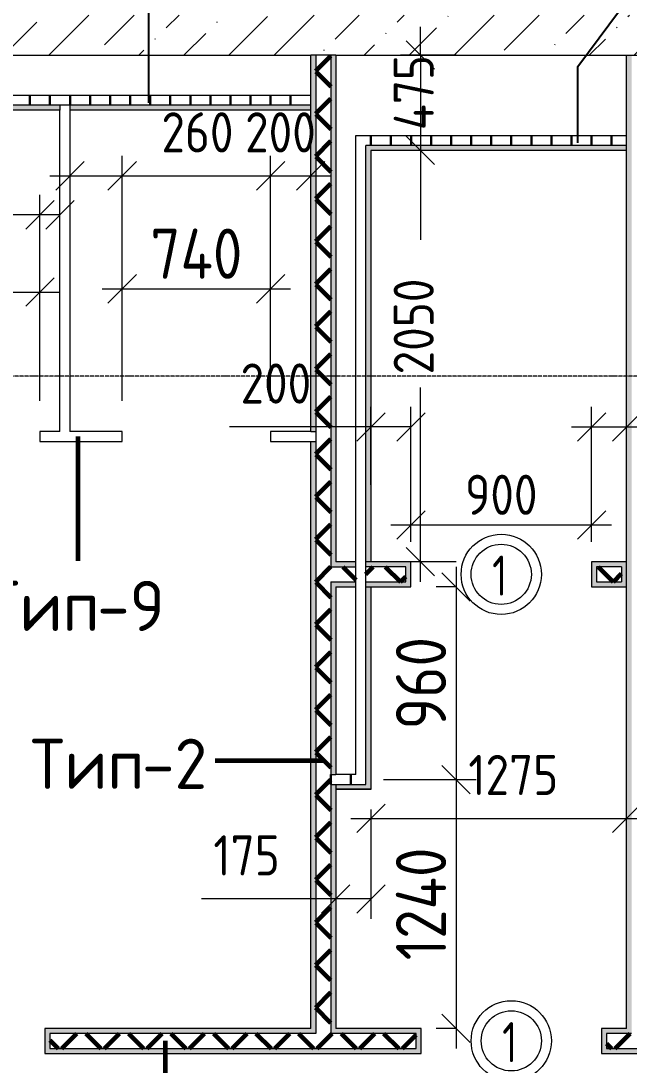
# Model space of a CAD drawing. Header units: millimetres. Extents: x -60946 to 138510, y -262288 to 24501.
# Drawn here: x -18536 to -15503, y -91977 to -86773 of the extents above; entities that cross this region are included whole.
import ezdxf

# ---------------------------------------------------------------- set-up
doc = ezdxf.new("R2010")
doc.units = ezdxf.units.MM
doc.linetypes.add('ADSK_Линия сетки', pattern=[25, 20, -2.5, 0, -2.5])
for name, color, linetype, lineweight in [('1) 2 вып перегородка', 7, 'Continuous', 60), ('2)Тип-2', 3, 'Continuous', 60), ('Марки дверей', 7, 'Continuous', 20), ('Оси', 7, 'Continuous', 9), ('Размеры', 7, 'Continuous', 9), ('Стены внутренние', 7, 'Continuous', 18), ('Стены наружные', 7, 'Continuous', 18), ('Стены штриховка', 7, 'Continuous', 9)]:
    doc.layers.add(name, color=color, linetype=linetype, lineweight=lineweight)
doc.layers.add('2)Тип-4', color=7, linetype='Continuous', lineweight=30, true_color=0x0080c0)
doc.styles.add('GOST Common_2', font='', dxfattribs={"width": 0.9, "height": 250})
doc.styles.add('GOST Common_3', font='', dxfattribs={"width": 0.9, "height": 200})
doc.styles.add('GOST Common_4', font='', dxfattribs={"height": 250})
doc.styles.add('GOST Common_B', font='', dxfattribs={"width": 0.8, "height": 200})
doc.styles.get('GOST Common_2').set_extended_font_data('GOST Common')
doc.styles.get('GOST Common_3').set_extended_font_data('GOST Common')
doc.styles.get('GOST Common_4').set_extended_font_data('GOST Common')
doc.styles.get('GOST Common_B').set_extended_font_data('GOST Common', bold=True)
doc.dimstyles.new('ADSK_Основной_2_0', dxfattribs={"dimscale": 304.8, "dimtxt": 201.142999, "dimasz": 0.463911, "dimexe": 0.328084, "dimexo": 0.328084, "dimgap": 0.164042, "dimtad": 1, "dimdec": 3, "dimrnd": 0.001, "dimdsep": 46, "dimtxsty": 'GOST Common_3', "dimblk1": 'OBLIQUE', "dimblk2": 'OBLIQUE', "dimsah": 1, "dimcen": 0.09, "dimdle": 0.328084, "dimazin": 2, "dimtfac": 1, "dimtdec": 4, "dimtix": 1, "dimtmove": 0, "dimatfit": 3, "dimfxl": 1, "dimtvp": 1, "dimtolj": 1, "dimtzin": 0, "dimlwd": 20, "dimlwe": 20, "dimarcsym": 2})
doc.dimstyles.new('ADSK_Основной_2_0_1', dxfattribs={"dimscale": 304.8, "dimtxt": 201.142999, "dimasz": 0.463911, "dimexe": 0.328084, "dimexo": 0.328084, "dimgap": 0.164042, "dimtad": 1, "dimdec": 3, "dimrnd": 0.001, "dimdsep": 46, "dimtxsty": 'GOST Common_3', "dimblk1": 'OBLIQUE', "dimblk2": 'OBLIQUE', "dimsah": 1, "dimcen": 0.09, "dimdle": 0.328084, "dimazin": 2, "dimtfac": 1, "dimtdec": 4, "dimtix": 1, "dimtmove": 1, "dimatfit": 3, "dimfxl": 1, "dimtvp": 1, "dimtolj": 1, "dimtzin": 0, "dimlwd": 20, "dimlwe": 20, "dimarcsym": 2})
doc.dimstyles.new('ADSK_Основной_2_0_3', dxfattribs={"dimscale": 304.8, "dimtxt": 201.142999, "dimasz": 0.463911, "dimexe": 0.328084, "dimexo": 0.328084, "dimgap": 0.164042, "dimtad": 1, "dimdec": 3, "dimrnd": 0.001, "dimdsep": 46, "dimtxsty": 'GOST Common_2', "dimblk1": 'OBLIQUE', "dimblk2": 'OBLIQUE', "dimsah": 1, "dimcen": 0.09, "dimdle": 0.328084, "dimazin": 2, "dimtfac": 1, "dimtdec": 4, "dimtix": 1, "dimtmove": 0, "dimatfit": 3, "dimfxl": 1, "dimtvp": 1, "dimtolj": 1, "dimtzin": 0, "dimlwd": 20, "dimlwe": 20, "dimarcsym": 2})
pattern_1 = [(45, (9.36, -97949.04), (-106.066, 106.066), []), (135, (9.36, -97949.04), (-106.066, -106.066), [])]
pattern_2 = [(90, (9.36, -97949.04), (-100, 6e-15), [])]

# ---------------------------------------------------------------- blocks, each defined once
blk = doc.blocks.new('_Oblique')
at = {"color": 0, "linetype": 'ByBlock', "lineweight": -2}
blk.add_line((-0.5, -0.5), (0.5, 0.5), dxfattribs=at)
blk = doc.blocks.new('*D4675')
at = {"layer": 'Defpoints', "color": 0, "transparency": 16777216}
for p in [(-16590.6, -88797.2), (-16790.6, -89185), (-16590.6, -89469.1)]:
    blk.add_point(p, dxfattribs=at)
at = {"layer": 'Размеры', "color": 0, "lineweight": 20, "transparency": 16777216}
for p, q in [((-16790.6, -89085), (-16790.6, -88697.2)), ((-16590.6, -89369.1), (-16590.6, -88697.2)), ((-16790.6, -88797.2), (-17494.9, -88797.2)), ((-16590.6, -88797.2), (-16890.6, -88797.2))]:
    blk.add_line(p, q, dxfattribs=at)
at = {"layer": 'Размеры', "color": 0, "lineweight": 20, "transparency": 16777216, "xscale": 141.4, "yscale": 141.4, "zscale": 141.4, "rotation": 180}
blk.add_blockref('_Oblique', (-16790.6, -88797.2), dxfattribs=at)
at = {"layer": 'Размеры', "color": 0, "lineweight": 20, "transparency": 16777216, "xscale": 141.4, "yscale": 141.4, "zscale": 141.4}
blk.add_blockref('_Oblique', (-16590.6, -88797.2), dxfattribs=at)
at = {"layer": 'Размеры', "color": 0, "lineweight": 9, "transparency": 16777216, "insert": (-17440.5, -88480.6), "char_height": 200, "width": 454.106, "attachment_point": 1, "line_spacing_factor": 1.022761, "style": 'GOST Common_3'}
blk.add_mtext('\\A1;200', dxfattribs=at)
blk = doc.blocks.new('*D4676')
at = {"layer": 'Defpoints', "color": 0, "transparency": 16777216}
for p in [(-15690.6, -89285), (-16590.6, -89469.1), (-15690.6, -89469.1)]:
    blk.add_point(p, dxfattribs=at)
at = {"layer": 'Размеры', "color": 0, "lineweight": 20, "transparency": 16777216}
for p, q in [((-16590.6, -89369.1), (-16590.6, -89185)), ((-15690.6, -89369.1), (-15690.6, -89185)), ((-16690.6, -89285), (-15590.6, -89285))]:
    blk.add_line(p, q, dxfattribs=at)
at = {"layer": 'Размеры', "color": 0, "lineweight": 20, "transparency": 16777216, "xscale": 141.4, "yscale": 141.4, "zscale": 141.4, "rotation": 180}
blk.add_blockref('_Oblique', (-16590.6, -89285), dxfattribs=at)
at = {"layer": 'Размеры', "color": 0, "lineweight": 20, "transparency": 16777216, "xscale": 141.4, "yscale": 141.4, "zscale": 141.4}
blk.add_blockref('_Oblique', (-15690.6, -89285), dxfattribs=at)
at = {"layer": 'Размеры', "color": 0, "lineweight": 9, "transparency": 16777216, "insert": (-16140.6, -89135), "char_height": 200, "width": 454.106, "attachment_point": 5, "style": 'GOST Common_3'}
blk.add_mtext('\\A1;900', dxfattribs=at)
blk = doc.blocks.new('*D4677')
at = {"layer": 'Defpoints', "color": 0, "transparency": 16777216}
for p in [(-15515.6, -88797.2), (-15515.6, -89185), (-15690.6, -89469.1)]:
    blk.add_point(p, dxfattribs=at)
at = {"layer": 'Размеры', "color": 0, "lineweight": 20, "transparency": 16777216}
for p, q in [((-15690.6, -89369.1), (-15690.6, -88697.2)), ((-15515.6, -89085), (-15515.6, -88697.2)), ((-15790.6, -88797.2), (-15515.6, -88797.2)), ((-15515.6, -88797.2), (-14845.7, -88797.2))]:
    blk.add_line(p, q, dxfattribs=at)
at = {"layer": 'Размеры', "color": 0, "lineweight": 20, "transparency": 16777216, "xscale": 141.4, "yscale": 141.4, "zscale": 141.4, "rotation": 180}
blk.add_blockref('_Oblique', (-15690.6, -88797.2), dxfattribs=at)
at = {"layer": 'Размеры', "color": 0, "lineweight": 20, "transparency": 16777216, "xscale": 141.4, "yscale": 141.4, "zscale": 141.4}
blk.add_blockref('_Oblique', (-15515.6, -88797.2), dxfattribs=at)
at = {"layer": 'Размеры', "color": 0, "lineweight": 9, "transparency": 16777216, "insert": (-15314.5, -88480.6), "char_height": 200, "width": 409.104, "attachment_point": 1, "line_spacing_factor": 1.022761, "style": 'GOST Common_3'}
blk.add_mtext('\\A1;175', dxfattribs=at)
blk = doc.blocks.new('М_двери1 - Марка экземпляра 2-3719212-Кладочный план 2-го этаж')
at = {"layer": 'Марки дверей'}
for radius in [2, 1.5]:
    blk.add_circle((0, 0), radius, dxfattribs=at)
blk = doc.blocks.new('*D5045')
at = {"layer": 'Defpoints', "color": 0, "transparency": 16777216}
for p in [(-18440.6, -88125), (-19180.6, -88767.1), (-18440.6, -88767.1)]:
    blk.add_point(p, dxfattribs=at)
at = {"layer": 'Размеры', "color": 0, "lineweight": 20, "transparency": 16777216}
for p, q in [((-19180.6, -88667.1), (-19180.6, -88025)), ((-18440.6, -88667.1), (-18440.6, -88025)), ((-19280.6, -88125), (-18340.6, -88125))]:
    blk.add_line(p, q, dxfattribs=at)
at = {"layer": 'Размеры', "color": 0, "lineweight": 20, "transparency": 16777216, "xscale": 141.4, "yscale": 141.4, "zscale": 141.4, "rotation": 180}
blk.add_blockref('_Oblique', (-19180.6, -88125), dxfattribs=at)
at = {"layer": 'Размеры', "color": 0, "lineweight": 20, "transparency": 16777216, "xscale": 141.4, "yscale": 141.4, "zscale": 141.4}
blk.add_blockref('_Oblique', (-18440.6, -88125), dxfattribs=at)
at = {"layer": 'Размеры', "color": 0, "lineweight": 9, "transparency": 16777216, "insert": (-18964.1, -87808.3), "char_height": 200, "width": 474.561, "attachment_point": 1, "line_spacing_factor": 1.022761, "style": 'GOST Common_3'}
blk.add_mtext('\\A1;740', dxfattribs=at)
blk = doc.blocks.new('*D5046')
at = {"layer": 'Defpoints', "color": 0, "transparency": 16777216}
for p in [(-18340.6, -87740), (-18340.6, -88203.1), (-18440.6, -88767.1)]:
    blk.add_point(p, dxfattribs=at)
at = {"layer": 'Размеры', "color": 0, "lineweight": 20, "transparency": 16777216}
for p, q in [((-18440.6, -88667.1), (-18440.6, -87640)), ((-18340.6, -88103.1), (-18340.6, -87640)), ((-18440.6, -87740), (-19110.6, -87740)), ((-18340.6, -87740), (-18540.6, -87740))]:
    blk.add_line(p, q, dxfattribs=at)
at = {"layer": 'Размеры', "color": 0, "lineweight": 20, "transparency": 16777216, "xscale": 141.4, "yscale": 141.4, "zscale": 141.4, "rotation": 180}
blk.add_blockref('_Oblique', (-18440.6, -87740), dxfattribs=at)
at = {"layer": 'Размеры', "color": 0, "lineweight": 20, "transparency": 16777216, "xscale": 141.4, "yscale": 141.4, "zscale": 141.4}
blk.add_blockref('_Oblique', (-18340.6, -87740), dxfattribs=at)
at = {"layer": 'Размеры', "color": 0, "lineweight": 9, "transparency": 16777216, "insert": (-19050.9, -87423.3), "char_height": 200, "width": 409.104, "attachment_point": 1, "line_spacing_factor": 1.022761, "style": 'GOST Common_3'}
blk.add_mtext('\\A1;100', dxfattribs=at)
blk = doc.blocks.new('*D5047')
at = {"layer": 'Defpoints', "color": 0, "transparency": 16777216}
for p in [(-18030.6, -87545.5), (-18290.6, -88008.6), (-18030.6, -88767.1)]:
    blk.add_point(p, dxfattribs=at)
at = {"layer": 'Размеры', "color": 0, "lineweight": 20, "transparency": 16777216}
for p, q in [((-18290.6, -87908.6), (-18290.6, -87445.5)), ((-18030.6, -88667.1), (-18030.6, -87445.5)), ((-18390.6, -87545.5), (-18030.6, -87545.5)), ((-18030.6, -87545.5), (-17326.4, -87545.5))]:
    blk.add_line(p, q, dxfattribs=at)
at = {"layer": 'Размеры', "color": 0, "lineweight": 20, "transparency": 16777216, "xscale": 141.4, "yscale": 141.4, "zscale": 141.4, "rotation": 180}
blk.add_blockref('_Oblique', (-18290.6, -87545.5), dxfattribs=at)
at = {"layer": 'Размеры', "color": 0, "lineweight": 20, "transparency": 16777216, "xscale": 141.4, "yscale": 141.4, "zscale": 141.4}
blk.add_blockref('_Oblique', (-18030.6, -87545.5), dxfattribs=at)
at = {"layer": 'Размеры', "color": 0, "lineweight": 9, "transparency": 16777216, "insert": (-17834.9, -87228.9), "char_height": 200, "width": 454.106, "attachment_point": 1, "line_spacing_factor": 1.022761, "style": 'GOST Common_3'}
blk.add_mtext('\\A1;260', dxfattribs=at)
blk = doc.blocks.new('*D5048')
at = {"layer": 'Defpoints', "color": 0, "transparency": 16777216}
for p in [(-17290.6, -88108.6), (-18030.6, -88767.1), (-17290.6, -88767.1)]:
    blk.add_point(p, dxfattribs=at)
at = {"layer": 'Размеры', "color": 0, "lineweight": 20, "transparency": 16777216}
for p, q in [((-18030.6, -88667.1), (-18030.6, -88008.6)), ((-17290.6, -88667.1), (-17290.6, -88008.6)), ((-18130.6, -88108.6), (-17190.6, -88108.6))]:
    blk.add_line(p, q, dxfattribs=at)
at = {"layer": 'Размеры', "color": 0, "lineweight": 20, "transparency": 16777216, "xscale": 141.4, "yscale": 141.4, "zscale": 141.4, "rotation": 180}
blk.add_blockref('_Oblique', (-18030.6, -88108.6), dxfattribs=at)
at = {"layer": 'Размеры', "color": 0, "lineweight": 20, "transparency": 16777216, "xscale": 141.4, "yscale": 141.4, "zscale": 141.4}
blk.add_blockref('_Oblique', (-17290.6, -88108.6), dxfattribs=at)
at = {"layer": 'Размеры', "color": 0, "lineweight": 9, "transparency": 16777216, "insert": (-17660.6, -87933.6), "char_height": 250, "width": 474.561, "attachment_point": 5, "style": 'GOST Common_2'}
blk.add_mtext('\\A1;740', dxfattribs=at)
blk = doc.blocks.new('*D5049')
at = {"layer": 'Defpoints', "color": 0, "transparency": 16777216}
for p in [(-17090.6, -87545.5), (-17090.6, -88008.6), (-17290.6, -88767.1)]:
    blk.add_point(p, dxfattribs=at)
at = {"layer": 'Размеры', "color": 0, "lineweight": 20, "transparency": 16777216}
for p, q in [((-17290.6, -88667.1), (-17290.6, -87445.5)), ((-17090.6, -87908.6), (-17090.6, -87445.5)), ((-17390.6, -87545.5), (-16990.6, -87545.5))]:
    blk.add_line(p, q, dxfattribs=at)
at = {"layer": 'Размеры', "color": 0, "lineweight": 20, "transparency": 16777216, "xscale": 141.4, "yscale": 141.4, "zscale": 141.4, "rotation": 180}
blk.add_blockref('_Oblique', (-17290.6, -87545.5), dxfattribs=at)
at = {"layer": 'Размеры', "color": 0, "lineweight": 20, "transparency": 16777216, "xscale": 141.4, "yscale": 141.4, "zscale": 141.4}
blk.add_blockref('_Oblique', (-17090.6, -87545.5), dxfattribs=at)
at = {"layer": 'Размеры', "color": 0, "lineweight": 9, "transparency": 16777216, "insert": (-17417.7, -87228.9), "char_height": 200, "width": 454.106, "attachment_point": 1, "line_spacing_factor": 1.022761, "style": 'GOST Common_3'}
blk.add_mtext('\\A1;200', dxfattribs=at)
blk = doc.blocks.new('*D5053')
at = {"layer": 'Defpoints', "color": 0, "transparency": 16777216}
for p in [(-16265.6, -89594.1), (-16828.1, -90554.1), (-16365.6, -90554.1)]:
    blk.add_point(p, dxfattribs=at)
at = {"layer": 'Размеры', "color": 0, "lineweight": 20, "transparency": 16777216}
for p, q in [((-16365.6, -89494.1), (-16365.6, -90654.1)), ((-16365.6, -89594.1), (-16465.6, -89594.1)), ((-16728.1, -90554.1), (-16265.6, -90554.1))]:
    blk.add_line(p, q, dxfattribs=at)
at = {"layer": 'Размеры', "color": 0, "lineweight": 20, "transparency": 16777216, "xscale": 141.4, "yscale": 141.4, "zscale": 141.4}
for p, rotation in [((-16365.6, -89594.1), 90), ((-16365.6, -90554.1), 270)]:
    blk.add_blockref('_Oblique', p, dxfattribs=dict(at, rotation=rotation))
at = {"layer": 'Размеры', "color": 0, "lineweight": 9, "transparency": 16777216, "insert": (-16540.6, -90074.1), "char_height": 250, "width": 454.106, "attachment_point": 5, "rotation": 90, "style": 'GOST Common_2'}
blk.add_mtext('\\A1;960', dxfattribs=at)
blk = doc.blocks.new('*D5054')
at = {"layer": 'Defpoints', "color": 0, "transparency": 16777216}
for p in [(-16828.1, -90554.1), (-16365.6, -91794.1), (-16265.6, -91794.1)]:
    blk.add_point(p, dxfattribs=at)
at = {"layer": 'Размеры', "color": 0, "lineweight": 20, "transparency": 16777216}
for p, q in [((-16365.6, -90454.1), (-16365.6, -91894.1)), ((-16728.1, -90554.1), (-16265.6, -90554.1)), ((-16365.6, -91794.1), (-16465.6, -91794.1))]:
    blk.add_line(p, q, dxfattribs=at)
at = {"layer": 'Размеры', "color": 0, "lineweight": 20, "transparency": 16777216, "xscale": 141.4, "yscale": 141.4, "zscale": 141.4}
for p, rotation in [((-16365.6, -90554.1), 90), ((-16365.6, -91794.1), 270)]:
    blk.add_blockref('_Oblique', p, dxfattribs=dict(at, rotation=rotation))
at = {"layer": 'Размеры', "color": 0, "lineweight": 9, "transparency": 16777216, "insert": (-16540.6, -91174.1), "char_height": 250, "width": 580.928, "attachment_point": 5, "rotation": 90, "style": 'GOST Common_2'}
blk.add_mtext('\\A1;1240', dxfattribs=at)
blk = doc.blocks.new('*D5055')
at = {"layer": 'Defpoints', "color": 0, "transparency": 16777216}
for p in [(-16265.6, -86944.1), (-16543.6, -87419.1), (-16265.6, -87419.1)]:
    blk.add_point(p, dxfattribs=at)
at = {"layer": 'Размеры', "color": 0, "lineweight": 20, "transparency": 16777216}
for p, q in [((-16543.6, -86944.1), (-16543.6, -86802.7)), ((-16365.6, -86944.1), (-16643.6, -86944.1)), ((-16543.6, -86944.1), (-16543.6, -87419.1)), ((-16365.6, -87419.1), (-16643.6, -87419.1)), ((-16543.6, -87419.1), (-16543.6, -87560.5))]:
    blk.add_line(p, q, dxfattribs=at)
at = {"layer": 'Размеры', "color": 0, "lineweight": 20, "transparency": 16777216, "xscale": 141.4, "yscale": 141.4, "zscale": 141.4}
for p, rotation in [((-16543.6, -86944.1), 270), ((-16543.6, -87419.1), 90)]:
    blk.add_blockref('_Oblique', p, dxfattribs=dict(at, rotation=rotation))
at = {"layer": 'Размеры', "color": 0, "lineweight": 9, "transparency": 16777216, "insert": (-16677, -87317.8), "char_height": 200, "width": 474.561, "attachment_point": 1, "rotation": 90, "line_spacing_factor": 1.022761, "style": 'GOST Common_3'}
blk.add_mtext('\\A1;475', dxfattribs=at)
blk = doc.blocks.new('*D5056')
at = {"layer": 'Defpoints', "color": 0, "transparency": 16777216}
for p in [(-16265.6, -87419.1), (-16543.6, -89469.1), (-16265.6, -89469.1)]:
    blk.add_point(p, dxfattribs=at)
at = {"layer": 'Размеры', "color": 0, "lineweight": 20, "transparency": 16777216}
for p, q in [((-16543.6, -87319.1), (-16543.6, -87865.3)), ((-16365.6, -87419.1), (-16643.6, -87419.1)), ((-16543.6, -89569.1), (-16543.6, -88599.6)), ((-16365.6, -89469.1), (-16643.6, -89469.1))]:
    blk.add_line(p, q, dxfattribs=at)
at = {"layer": 'Размеры', "color": 0, "lineweight": 20, "transparency": 16777216, "xscale": 141.4, "yscale": 141.4, "zscale": 141.4}
for p, rotation in [((-16543.6, -87419.1), 90), ((-16543.6, -89469.1), 270)]:
    blk.add_blockref('_Oblique', p, dxfattribs=dict(at, rotation=rotation))
at = {"layer": 'Размеры', "color": 0, "lineweight": 9, "transparency": 16777216, "insert": (-16677, -88535.2), "char_height": 200, "width": 605.475, "attachment_point": 1, "rotation": 90, "line_spacing_factor": 1.022761, "style": 'GOST Common_3'}
blk.add_mtext('\\A1;2050', dxfattribs=at)
blk = doc.blocks.new('*D5057')
at = {"layer": 'Defpoints', "color": 0, "transparency": 16777216}
for p in [(-16790.6, -90604.1), (-16965.6, -90826.1), (-16790.6, -91148.9)]:
    blk.add_point(p, dxfattribs=at)
at = {"layer": 'Размеры', "color": 0, "lineweight": 20, "transparency": 16777216}
for p, q in [((-16790.6, -90704.1), (-16790.6, -91248.9)), ((-16965.6, -90926.1), (-16965.6, -91248.9)), ((-16965.6, -91148.9), (-17635.6, -91148.9)), ((-16790.6, -91148.9), (-17065.6, -91148.9))]:
    blk.add_line(p, q, dxfattribs=at)
at = {"layer": 'Размеры', "color": 0, "lineweight": 20, "transparency": 16777216, "xscale": 141.4, "yscale": 141.4, "zscale": 141.4, "rotation": 180}
blk.add_blockref('_Oblique', (-16965.6, -91148.9), dxfattribs=at)
at = {"layer": 'Размеры', "color": 0, "lineweight": 20, "transparency": 16777216, "xscale": 141.4, "yscale": 141.4, "zscale": 141.4}
blk.add_blockref('_Oblique', (-16790.6, -91148.9), dxfattribs=at)
at = {"layer": 'Размеры', "color": 0, "lineweight": 9, "transparency": 16777216, "insert": (-17575.9, -90832.2), "char_height": 200, "width": 409.104, "attachment_point": 1, "line_spacing_factor": 1.022761, "style": 'GOST Common_3'}
blk.add_mtext('\\A1;175', dxfattribs=at)
blk = doc.blocks.new('*D5058')
at = {"layer": 'Defpoints', "color": 0, "transparency": 16777216}
for p in [(-16790.6, -90604.1), (-15515.6, -90748.1), (-15515.6, -90826.1)]:
    blk.add_point(p, dxfattribs=at)
at = {"layer": 'Размеры', "color": 0, "lineweight": 20, "transparency": 16777216}
for p, q in [((-15515.6, -90726.1), (-15515.6, -90648.1)), ((-16790.6, -90704.1), (-16790.6, -90848.1)), ((-16890.6, -90748.1), (-15415.6, -90748.1))]:
    blk.add_line(p, q, dxfattribs=at)
at = {"layer": 'Размеры', "color": 0, "lineweight": 20, "transparency": 16777216, "xscale": 141.4, "yscale": 141.4, "zscale": 141.4, "rotation": 180}
blk.add_blockref('_Oblique', (-16790.6, -90748.1), dxfattribs=at)
at = {"layer": 'Размеры', "color": 0, "lineweight": 20, "transparency": 16777216, "xscale": 141.4, "yscale": 141.4, "zscale": 141.4}
blk.add_blockref('_Oblique', (-15515.6, -90748.1), dxfattribs=at)
at = {"layer": 'Размеры', "color": 0, "lineweight": 9, "transparency": 16777216, "insert": (-16305, -90431.4), "char_height": 200, "width": 560.473, "attachment_point": 1, "line_spacing_factor": 1.022761, "style": 'GOST Common_3'}
blk.add_mtext('\\A1;1275', dxfattribs=at)

msp = doc.modelspace()

# ---------------------------------------------------------------- hatches: boundary and pattern name
at = {"layer": '2)Тип-2'}
h = msp.add_hatch(color=256, dxfattribs=at)
h.paths.add_polyline_path([(-17090.6385, -91794.0666), (-17065.6385, -91794.0666), (-17065.6385, -88869.0666), (-17090.6385, -88869.0666), (-17090.6385, -91446.0984)])
h.paths.add_polyline_path([(-17065.6385, -88819.0666), (-17065.6385, -86944.0666), (-17090.6385, -86944.0666), (-17090.6385, -88819.0666)])
h = msp.add_hatch(dxfattribs=at)
h.set_pattern_fill('FP_4', color=256, style=0, pattern_type=2)
h.set_pattern_definition(pattern_1)
h.paths.add_polyline_path([(-16990.6385, -91819.0666), (-16990.6385, -86944.0666), (-17065.6385, -86944.0666), (-17065.6385, -91819.0666)])
h = msp.add_hatch(color=256, dxfattribs=at)
h.paths.add_polyline_path([(-16990.6385, -91794.0666), (-16965.6385, -91794.0666), (-16965.6385, -90579.0666), (-16990.6385, -90579.0666), (-16990.6385, -91446.0984)])
h.paths.add_polyline_path([(-16965.6385, -90529.0666), (-16965.6385, -89569.0666), (-16990.6385, -89569.0666), (-16990.6385, -90529.0666)])
h.paths.add_polyline_path([(-16990.6385, -89494.0666), (-16965.6385, -89494.0666), (-16965.6385, -86944.0666), (-16990.6385, -86944.0666), (-16990.6385, -89290.542)])
msp.add_hatch(color=256, dxfattribs=at).paths.add_polyline_path([(-15490.6385, -91794.0666), (-15490.6385, -86944.0666), (-15515.6385, -86944.0666), (-15515.6385, -91794.0666)])
h = msp.add_hatch(dxfattribs=at)
h.set_pattern_fill('FP_4', color=256, style=0, pattern_type=2)
h.set_pattern_definition(pattern_1)
h.paths.add_polyline_path([(-15665.6385, -89569.0666), (-15540.6385, -89569.0666), (-15540.6385, -89494.0666), (-15665.6385, -89494.0666)])
h.paths.add_polyline_path([(-16865.6385, -89569.0666), (-16865.6385, -89494.0666), (-16990.6385, -89494.0666), (-16990.6385, -89569.0666), (-16965.6385, -89569.0666)])
h.paths.add_polyline_path([(-16815.6385, -89569.0666), (-16615.6385, -89569.0666), (-16615.6385, -89494.0666), (-16815.6385, -89494.0666)])
h = msp.add_hatch(color=256, dxfattribs=at)
h.paths.add_polyline_path([(-15665.6385, -89594.0666), (-15665.6385, -89494.0666), (-15515.6385, -89494.0666), (-15515.6385, -89469.0666), (-15690.6385, -89469.0666), (-15690.6385, -89594.0666)])
h.paths.add_polyline_path([(-16590.6385, -89594.0666), (-16590.6385, -89469.0666), (-16815.6385, -89469.0666), (-16815.6385, -89494.0666), (-16615.6385, -89494.0666), (-16615.6385, -89594.0666)])
h.paths.add_polyline_path([(-16965.6385, -89494.0666), (-16865.6385, -89494.0666), (-16865.6385, -89469.0666), (-16965.6385, -89469.0666)])
h = msp.add_hatch(color=256, dxfattribs=at)
h.paths.add_polyline_path([(-16865.6385, -89594.0666), (-16865.6385, -89569.0666), (-16965.6385, -89569.0666), (-16965.6385, -89594.0666)])
h.paths.add_polyline_path([(-15515.6385, -89594.0666), (-15515.6385, -89494.0666), (-15540.6385, -89494.0666), (-15540.6385, -89569.0666), (-15665.6385, -89569.0666), (-15665.6385, -89594.0666)])
h.paths.add_polyline_path([(-16790.6385, -89594.0666), (-16615.6385, -89594.0666), (-16615.6385, -89569.0666), (-16815.6385, -89569.0666), (-16815.6385, -89594.0666)])
h = msp.add_hatch(color=256, dxfattribs=at)
h.paths.add_polyline_path([(-16565.6385, -91919.0666), (-16540.6385, -91919.0666), (-16540.6385, -91794.0666), (-16990.6385, -91794.0666), (-16990.6385, -91819.0666), (-16565.6385, -91819.0666), (-16565.6385, -91894.0666)])
h.paths.add_polyline_path([(-18390.6385, -91919.0666), (-18390.6385, -91819.0666), (-17065.6385, -91819.0666), (-17065.6385, -91794.0666), (-18415.6385, -91794.0666), (-18415.6385, -91919.0666)])
h.paths.add_polyline_path([(-13140.6385, -91919.0666), (-13115.6385, -91919.0666), (-13115.6385, -91819.0666), (-12990.6385, -91819.0666), (-12990.6385, -91794.0666), (-13140.6385, -91794.0666)])
h.paths.add_polyline_path([(-14340.6385, -91919.0666), (-14340.6385, -91794.0666), (-15415.6385, -91794.0666), (-15415.6385, -91819.0666), (-14365.6385, -91819.0666), (-14365.6385, -91919.0666)])
h.paths.add_polyline_path([(-19315.6385, -91919.0666), (-19315.6385, -91794.0666), (-19540.6385, -91794.0666), (-19540.6385, -91819.0666), (-19340.6385, -91819.0666), (-19340.6385, -91919.0666)])
h.paths.add_polyline_path([(-15615.6385, -91919.0666), (-15615.6385, -91819.0666), (-15490.6385, -91819.0666), (-15490.6385, -91794.0666), (-15640.6385, -91794.0666), (-15640.6385, -91919.0666)])
h.paths.add_polyline_path([(-12915.6385, -91819.0666), (-12890.6385, -91819.0666), (-12890.6385, -91794.0666), (-12915.6385, -91794.0666)])
h = msp.add_hatch(color=256, dxfattribs=at)
h.paths.add_polyline_path([(-15615.6385, -91919.0666), (-14365.6385, -91919.0666), (-14365.6385, -91894.0666), (-15615.6385, -91894.0666)])
h.paths.add_polyline_path([(-12890.6385, -91919.0666), (-12890.6385, -91819.0666), (-12915.6385, -91819.0666), (-12915.6385, -91894.0666), (-13115.6385, -91894.0666), (-13115.6385, -91919.0666)])
h.paths.add_polyline_path([(-19340.6385, -91919.0666), (-19340.6385, -91894.0666), (-19540.6385, -91894.0666), (-19540.6385, -91919.0666)])
h.paths.add_polyline_path([(-18390.6385, -91919.0666), (-16565.6385, -91919.0666), (-16565.6385, -91894.0666), (-18390.6385, -91894.0666)])
h = msp.add_hatch(dxfattribs=at)
h.set_pattern_fill('FP_4', color=256, style=0, pattern_type=2)
h.set_pattern_definition(pattern_1)
h.paths.add_polyline_path([(-19340.6385, -91894.0666), (-19340.6385, -91819.0666), (-19540.6385, -91819.0666), (-19540.6385, -91894.0666)])
h.paths.add_polyline_path([(-12915.6385, -91894.0666), (-12915.6385, -91819.0666), (-13115.6385, -91819.0666), (-13115.6385, -91894.0666)])
h.paths.add_polyline_path([(-18390.6385, -91894.0666), (-16565.6385, -91894.0666), (-16565.6385, -91819.0666), (-18390.6385, -91819.0666)])
h.paths.add_polyline_path([(-14365.6385, -91894.0666), (-14365.6385, -91819.0666), (-15615.6385, -91819.0666), (-15615.6385, -91894.0666)])
at = {"layer": '2)Тип-4', "true_color": 0x0080c0, "transparency": 33554687}
h = msp.add_hatch(dxfattribs=at)
h.set_pattern_fill('FP_6', color=142, style=0, pattern_type=2)
h.set_pattern_definition(pattern_2)
h.paths.add_polyline_path([(-17090.6385, -87194.0666), (-17090.6385, -87144.0666), (-19540.6385, -87144.0666), (-19540.6385, -87194.0666), (-17511.4703, -87194.0666)])
h = msp.add_hatch(color=142, dxfattribs=at)
h.paths.add_polyline_path([(-17511.4703, -87219.0666), (-17090.6385, -87219.0666), (-17090.6385, -87194.0666), (-18290.6385, -87194.0666), (-18290.6385, -87219.0666)])
h.paths.add_polyline_path([(-18340.6385, -87219.0666), (-18340.6385, -87194.0666), (-19540.6385, -87194.0666), (-19540.6385, -87219.0666), (-18959.2766, -87219.0666)])
h = msp.add_hatch(dxfattribs=at)
h.set_pattern_fill('FP_6', color=142, style=0, pattern_type=2)
h.set_pattern_definition(pattern_2)
h.paths.add_polyline_path([(-15515.6385, -87394.0666), (-15515.6385, -87344.0666), (-16865.6385, -87344.0666), (-16865.6385, -87394.0666), (-16063.664, -87394.0666)])
for points in [[(-16815.6385, -87419.0666), (-15515.6385, -87419.0666), (-15515.6385, -87394.0666), (-16815.6385, -87394.0666)], [(-16790.6385, -90601.0383), (-16790.6385, -90579.0666), (-16965.6385, -90579.0666), (-16965.6385, -90601.0383)]]:
    msp.add_hatch(color=142, dxfattribs=at).paths.add_polyline_path(points)
h = msp.add_hatch(color=142, dxfattribs=at)
h.paths.add_polyline_path([(-16815.6385, -90579.0666), (-16790.6385, -90579.0666), (-16790.6385, -89594.0666), (-16815.6385, -89594.0666), (-16815.6385, -90529.0666)])
h.paths.add_polyline_path([(-16815.6385, -89469.0666), (-16790.6385, -89469.0666), (-16790.6385, -87419.0666), (-16815.6385, -87419.0666), (-16815.6385, -89290.542)])
h = msp.add_hatch(dxfattribs=at)
h.set_pattern_fill('FP_6', color=142, style=0, pattern_type=2)
h.set_pattern_definition(pattern_2)
h.paths.add_polyline_path([(-16965.6385, -90579.0666), (-16815.6385, -90579.0666), (-16815.6385, -90529.0666), (-16990.6385, -90529.0666), (-16990.6385, -90579.0666)])
at = {"layer": 'Стены наружные', "lineweight": 9}
h = msp.add_hatch(dxfattribs=at)
h.set_pattern_fill('FP_2', color=256, style=0, pattern_type=2)
h.set_pattern_definition([(45, (9.36, -97949.04), (84.1895, 308.696), [396.875, -79.375, 3.353, -76.022])])
h.paths.add_polyline_path([(-13168.0514, -86944.0666), (-13090.6385, -86944.0666), (-13090.6385, -86744.0666), (-21290.6385, -86744.0666), (-21290.6385, -86944.0666), (-15390.6385, -86944.0666)])

# ---------------------------------------------------------------- linework, layer by layer
at = {"layer": '1) 2 вып перегородка'}
msp.add_line((-18251.2767, -88844.0666), (-18251.2767, -89463.4338), dxfattribs=at)
at = {"layer": '2)Тип-2'}
for p, q in [((-17028.1385, -90461.5956), (-17567.4811, -90461.5956)), ((-17816.4457, -91856.5666), (-17816.4457, -92480.6002))]:
    msp.add_line(p, q, dxfattribs=at)
at = {"layer": '2)Тип-4', "lineweight": 25}
for p, q in [((-15758.5248, -87000.1345), (-15235.1799, -86295.46)), ((-17897.0328, -87181.5666), (-17897.0328, -86516.3355)), ((-15758.5248, -87381.5666), (-15758.5248, -87000.1345))]:
    msp.add_line(p, q, dxfattribs=at)
at = {"layer": 'Оси', "linetype": 'ADSK_Линия сетки', "lineweight": 5}
msp.add_line((62525.08, -88544.0666), (-25230.7352, -88544.0666), dxfattribs=at)
at = {"layer": 'Стены внутренние', "lineweight": 5}
for p, q in [((-17090.6385, -88819.0666), (-17090.6385, -86944.0666)), ((-16965.6385, -86944.0666), (-16965.6385, -89469.0666)), ((-15515.6385, -91794.0666), (-15515.6385, -86944.0666)), ((-19540.6385, -87144.0666), (-17090.6385, -87144.0666)), ((-18340.6385, -87219.0666), (-19540.6385, -87219.0666)), ((-18340.6385, -88819.0666), (-18340.6385, -87219.0666)), ((-17090.6385, -87219.0666), (-18290.6385, -87219.0666)), ((-18290.6385, -87219.0666), (-18290.6385, -88819.0666)), ((-16865.6385, -89469.0666), (-16865.6385, -87344.0666)), ((-16865.6385, -87344.0666), (-15515.6385, -87344.0666)), ((-16790.6385, -87419.0666), (-16790.6385, -89469.0666)), ((-15515.6385, -87419.0666), (-16790.6385, -87419.0666)), ((-18340.6385, -88819.0666), (-18440.6385, -88819.0666)), ((-18440.6385, -88819.0666), (-18440.6385, -88869.0666)), ((-18030.6385, -88819.0666), (-18290.6385, -88819.0666)), ((-18030.6385, -88869.0666), (-18030.6385, -88819.0666)), ((-17090.6385, -88819.0666), (-17290.6385, -88819.0666)), ((-17290.6385, -88819.0666), (-17290.6385, -88869.0666)), ((-18440.6385, -88869.0666), (-18030.6385, -88869.0666)), ((-17290.6385, -88869.0666), (-17090.6385, -88869.0666)), ((-17090.6385, -91794.0666), (-17090.6385, -88869.0666)), ((-16865.6385, -89469.0666), (-16965.6385, -89469.0666)), ((-16590.6385, -89469.0666), (-16790.6385, -89469.0666)), ((-16590.6385, -89594.0666), (-16590.6385, -89469.0666)), ((-15515.6385, -89469.0666), (-15690.6385, -89469.0666)), ((-15690.6385, -89469.0666), (-15690.6385, -89594.0666)), ((-16965.6385, -89594.0666), (-16965.6385, -90529.0666)), ((-16965.6385, -89594.0666), (-16865.6385, -89594.0666)), ((-16865.6385, -90529.0666), (-16865.6385, -89594.0666)), ((-16790.6385, -89594.0666), (-16590.6385, -89594.0666)), ((-16790.6385, -89594.0666), (-16790.6385, -90601.0383)), ((-15690.6385, -89594.0666), (-15515.6385, -89594.0666)), ((-16865.6385, -90529.0666), (-16965.6385, -90529.0666)), ((-16965.6385, -90601.0383), (-16965.6385, -91794.0666)), ((-16965.6385, -90601.0383), (-16790.6385, -90601.0383)), ((-16790.6385, -90604.0666), (-16965.6385, -90604.0666)), ((-16790.6385, -90601.0383), (-16790.6385, -90604.0666)), ((-17090.6385, -91794.0666), (-18415.6385, -91794.0666)), ((-18415.6385, -91794.0666), (-18415.6385, -91919.0666)), ((-16540.6385, -91794.0666), (-16965.6385, -91794.0666)), ((-16540.6385, -91919.0666), (-16540.6385, -91794.0666)), ((-15515.6385, -91794.0666), (-15640.6385, -91794.0666)), ((-15640.6385, -91794.0666), (-15640.6385, -91919.0666)), ((-18415.6385, -91919.0666), (-16540.6385, -91919.0666)), ((-15640.6385, -91919.0666), (-14340.6385, -91919.0666))]:
    msp.add_line(p, q, dxfattribs=at)
at = {"layer": 'Стены наружные', "lineweight": 9}
for p, q in [((-19540.6385, -86944.0666), (-17090.6385, -86944.0666)), ((-16965.6385, -86944.0666), (-15515.6385, -86944.0666))]:
    msp.add_line(p, q, dxfattribs=at)
at = {"layer": 'Стены штриховка', "lineweight": 9}
for p, q in [((-16965.6385, -86944.0666), (-17090.6385, -86944.0666)), ((-17065.6385, -86944.0666), (-17065.6385, -91819.0666)), ((-16990.6385, -86944.0666), (-16990.6385, -89494.0666)), ((-15515.6385, -86944.0666), (-15390.6385, -86944.0666)), ((-17090.6385, -87194.0666), (-19540.6385, -87194.0666)), ((-18340.6385, -87194.0666), (-18340.6385, -87219.0666)), ((-18290.6385, -87194.0666), (-18290.6385, -87219.0666)), ((-16815.6385, -90579.0666), (-16815.6385, -87394.0666)), ((-15515.6385, -87394.0666), (-16815.6385, -87394.0666)), ((-17090.6385, -88819.0666), (-17065.6385, -88819.0666)), ((-17090.6385, -88869.0666), (-17065.6385, -88869.0666)), ((-16990.6385, -89494.0666), (-16865.6385, -89494.0666)), ((-16865.6385, -89594.0666), (-16865.6385, -89469.0666)), ((-16790.6385, -89469.0666), (-16815.6385, -89469.0666)), ((-16615.6385, -89494.0666), (-16815.6385, -89494.0666)), ((-16615.6385, -89569.0666), (-16615.6385, -89494.0666)), ((-15665.6385, -89494.0666), (-15665.6385, -89569.0666)), ((-15540.6385, -89494.0666), (-15665.6385, -89494.0666)), ((-15540.6385, -89494.0666), (-15540.6385, -89569.0666)), ((-16990.6385, -89569.0666), (-16990.6385, -91819.0666)), ((-16990.6385, -89569.0666), (-16865.6385, -89569.0666)), ((-16815.6385, -89569.0666), (-16615.6385, -89569.0666)), ((-16815.6385, -89594.0666), (-16790.6385, -89594.0666)), ((-15665.6385, -89569.0666), (-15540.6385, -89569.0666)), ((-16990.6385, -90529.0666), (-16965.6385, -90529.0666)), ((-16990.6385, -90579.0666), (-16815.6385, -90579.0666)), ((-16965.6385, -90579.0666), (-16965.6385, -90601.0383)), ((-17065.6385, -91819.0666), (-18390.6385, -91819.0666)), ((-18390.6385, -91819.0666), (-18390.6385, -91894.0666)), ((-16565.6385, -91819.0666), (-16990.6385, -91819.0666)), ((-16565.6385, -91894.0666), (-16565.6385, -91819.0666)), ((-15490.6385, -91819.0666), (-15615.6385, -91819.0666)), ((-15615.6385, -91819.0666), (-15615.6385, -91894.0666)), ((-18390.6385, -91894.0666), (-16565.6385, -91894.0666)), ((-15615.6385, -91894.0666), (-14365.6385, -91894.0666))]:
    msp.add_line(p, q, dxfattribs=at)

# ---------------------------------------------------------------- block references
at = {"layer": 'Марки дверей', "xscale": 99.99999999999993, "yscale": 99.99999999999993, "zscale": 99.99999999999993}
for p in [(-16140.6385, -89531.5666), (-16090.6385, -91856.5666)]:
    msp.add_blockref('М_двери1 - Марка экземпляра 2-3719212-Кладочный план 2-го этаж', p, dxfattribs=at)

# ---------------------------------------------------------------- texts
at = {"layer": '1) 2 вып перегородка', "color": 116, "lineweight": 9, "true_color": 0x008040, "char_height": 250, "attachment_point": 1, "style": 'GOST Common_4'}
for s, insert, width in [('Тип', (-18711.2767, -89564.0067), 673.4175), ('-9', (-18155.6517, -89564.0067), 432.91125)]:
    msp.add_mtext(s, dxfattribs=dict(at, insert=insert, width=width))
at = {"layer": '2)Тип-2', "color": 116, "lineweight": 9, "true_color": 0x008040, "char_height": 250, "attachment_point": 1, "style": 'GOST Common_4'}
for s, insert, width in [('Тип', (-18487.4811, -90350.6685), 673.4175), ('-2', (-17931.8561, -90350.6685), 432.91125)]:
    msp.add_mtext(s, dxfattribs=dict(at, insert=insert, width=width))
at = {"layer": 'Марки дверей', "lineweight": 5, "char_height": 200, "width": 102.616, "attachment_point": 1, "style": 'GOST Common_B'}
for insert in [(-16186.2959, -89437.9076), (-16136.2959, -91762.9076)]:
    msp.add_mtext('\\fGOST Common|b1|i0|c204|p34|;\\W.8;1', dxfattribs=dict(at, insert=insert))

# ---------------------------------------------------------------- dimensions: what is measured, and where the dimension line sits
at = {"layer": 'Размеры', "lineweight": 9}
for base, p1, p2, override, picture, middle in [((-16543.648, -87419.0666), (-16265.6307, -86944.0666), (-16265.6307, -87419.0666), {"dimpost": '<>', "dimfxl": 475}, '*D5055', (-16543.648, -87080.5687)), ((-16543.648, -89469.0666), (-16265.6307, -87419.0666), (-16265.6307, -89469.0666), {"dimpost": '<>', "dimfxl": 2050}, '*D5056', (-16543.648, -88232.4746))]:
    dim = msp.add_linear_dim(base=base, p1=p1, p2=p2, angle=90, dimstyle='ADSK_Основной_2_0', override=override, dxfattribs=at)
    dim.commit()
    dim.dimension.update_dxf_attribs({"geometry": picture, "text_midpoint": middle, "dimtype": 160, "text_rotation": 90})
for base, p1, p2, override, picture, middle in [((-18030.6385, -87545.5377), (-18290.6385, -88008.5741), (-18030.6385, -88767.0666), {"dimpost": '<>', "dimfxl": 801.817169}, '*D5047', (-17607.8099, -87545.5377)), ((-17090.6385, -87545.5377), (-17290.6385, -88767.0666), (-17090.6385, -88008.5741), {"dimpost": '<>', "dimfxl": 784.417474}, '*D5049', (-17190.6385, -87545.5377)), ((-18340.6385, -87740.0154), (-18440.6385, -88767.0666), (-18340.6385, -88203.0518), {"dimpost": '<>', "dimfxl": 572.811222}, '*D5046', (-18846.3242, -87740.0154)), ((-18440.6385, -88125.0043), (-19180.6385, -88767.0666), (-18440.6385, -88767.0666), {"dimpost": '<>', "dimfxl": 740}, '*D5045', (-18726.8566, -88125.0043)), ((-16590.6385, -88797.2417), (-16790.6385, -89185.05), (-16590.6385, -89469.0666), {"dimpost": '<>', "dimfxl": 347.369313}, '*D4675', (-17213.4671, -88797.2417)), ((-15515.6385, -88797.2417), (-15690.6385, -89469.0666), (-15515.6385, -89185.05), {"dimpost": '<>', "dimfxl": 333.602217}, '*D4677', (-15109.9528, -88797.2417)), ((-15515.6385, -90748.0703), (-16790.6385, -90604.0666), (-15515.6385, -90826.1177), {"dimpost": '<>', "dimfxl": 1294.191524}, '*D5058', (-16024.7879, -90748.0703)), ((-16790.6385, -91148.8927), (-16965.6385, -90826.1177), (-16790.6385, -90604.0666), {"dimpost": '<>', "dimfxl": 282.721949}, '*D5057', (-17371.3242, -91148.8927))]:
    dim = msp.add_linear_dim(base=base, p1=p1, p2=p2, dimstyle='ADSK_Основной_2_0', override=override, dxfattribs=at)
    dim.commit()
    dim.dimension.update_dxf_attribs({"geometry": picture, "text_midpoint": middle, "dimtype": 160})
for base, p1, p2, dimstyle, override, picture, middle in [((-17290.6385, -88108.559), (-18030.6385, -88767.0666), (-17290.6385, -88767.0666), 'ADSK_Основной_2_0_3', {"dimpost": '<>', "dimfxl": 740}, '*D5048', (-17660.6385, -87933.559)), ((-15690.6385, -89285.0349), (-16590.6385, -89469.0666), (-15690.6385, -89469.0666), 'ADSK_Основной_2_0_1', {"dimpost": '<>', "dimfxl": 900}, '*D4676', (-16140.6385, -89135.0349))]:
    dim = msp.add_linear_dim(base=base, p1=p1, p2=p2, dimstyle=dimstyle, override=override, dxfattribs=at)
    dim.commit()
    dim.dimension.update_dxf_attribs({"geometry": picture, "text_midpoint": middle})
for base, p1, p2, override, picture, middle in [((-16365.6156, -90554.0666), (-16265.6307, -89594.0666), (-16828.1385, -90554.0666), {"dimpost": '<>', "dimfxl": 1112.661219}, '*D5053', (-16540.6156, -90074.0666)), ((-16365.6156, -91794.0666), (-16828.1385, -90554.0666), (-16265.6307, -91794.0666), {"dimpost": '<>', "dimfxl": 1361.62219}, '*D5054', (-16540.6156, -91174.0666))]:
    dim = msp.add_linear_dim(base=base, p1=p1, p2=p2, angle=90, dimstyle='ADSK_Основной_2_0_3', override=override, dxfattribs=at)
    dim.commit()
    dim.dimension.update_dxf_attribs({"geometry": picture, "text_midpoint": middle})

doc.saveas('drawing.dxf')
